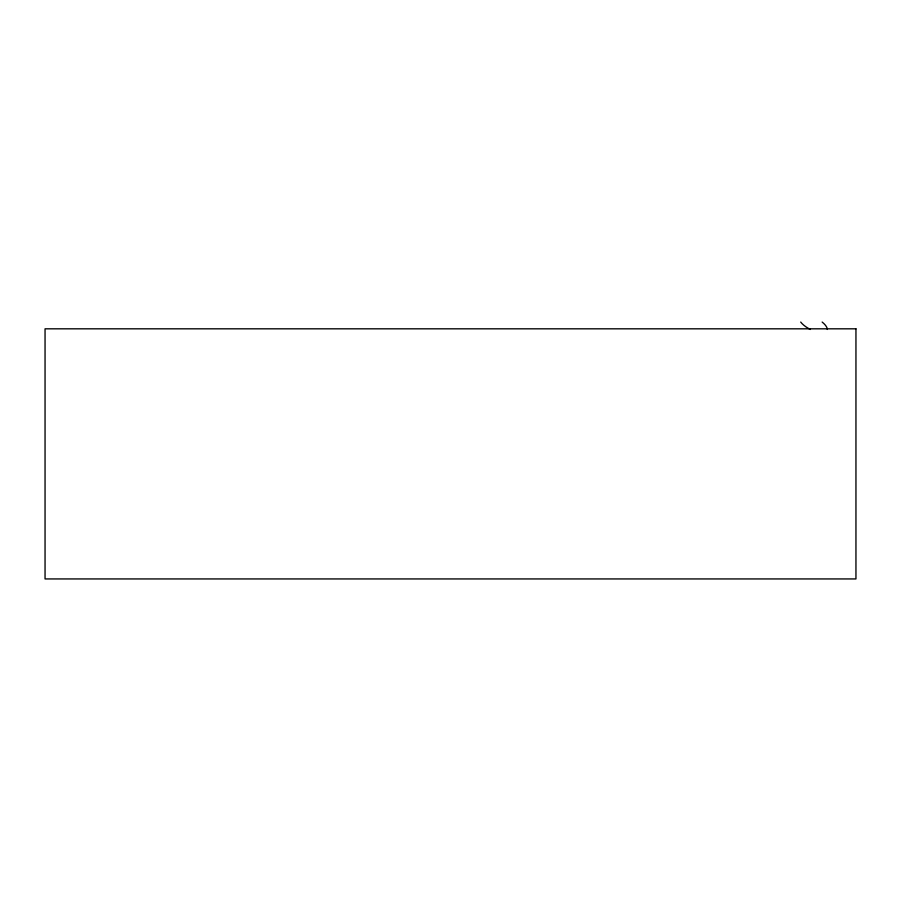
<?xml version="1.0" encoding="UTF-8"?>
<svg xmlns="http://www.w3.org/2000/svg" width="901" height="901" viewBox="0 0 901 901"><rect width="100%" height="100%" fill="white"/><g stroke="black" fill="none" stroke-linecap="round" stroke-linejoin="round"><path stroke-width="1.35" d="M810.404 329.462A15.475 6.296 26.4 0 1 800.707 322.062M822.151 322.062A15.475 6.296 26.4 0 1 827.332 329.462M855.95 328.82L45.05 328.82L45.05 578.938L855.95 578.938L855.95 328.82"/></g></svg>
